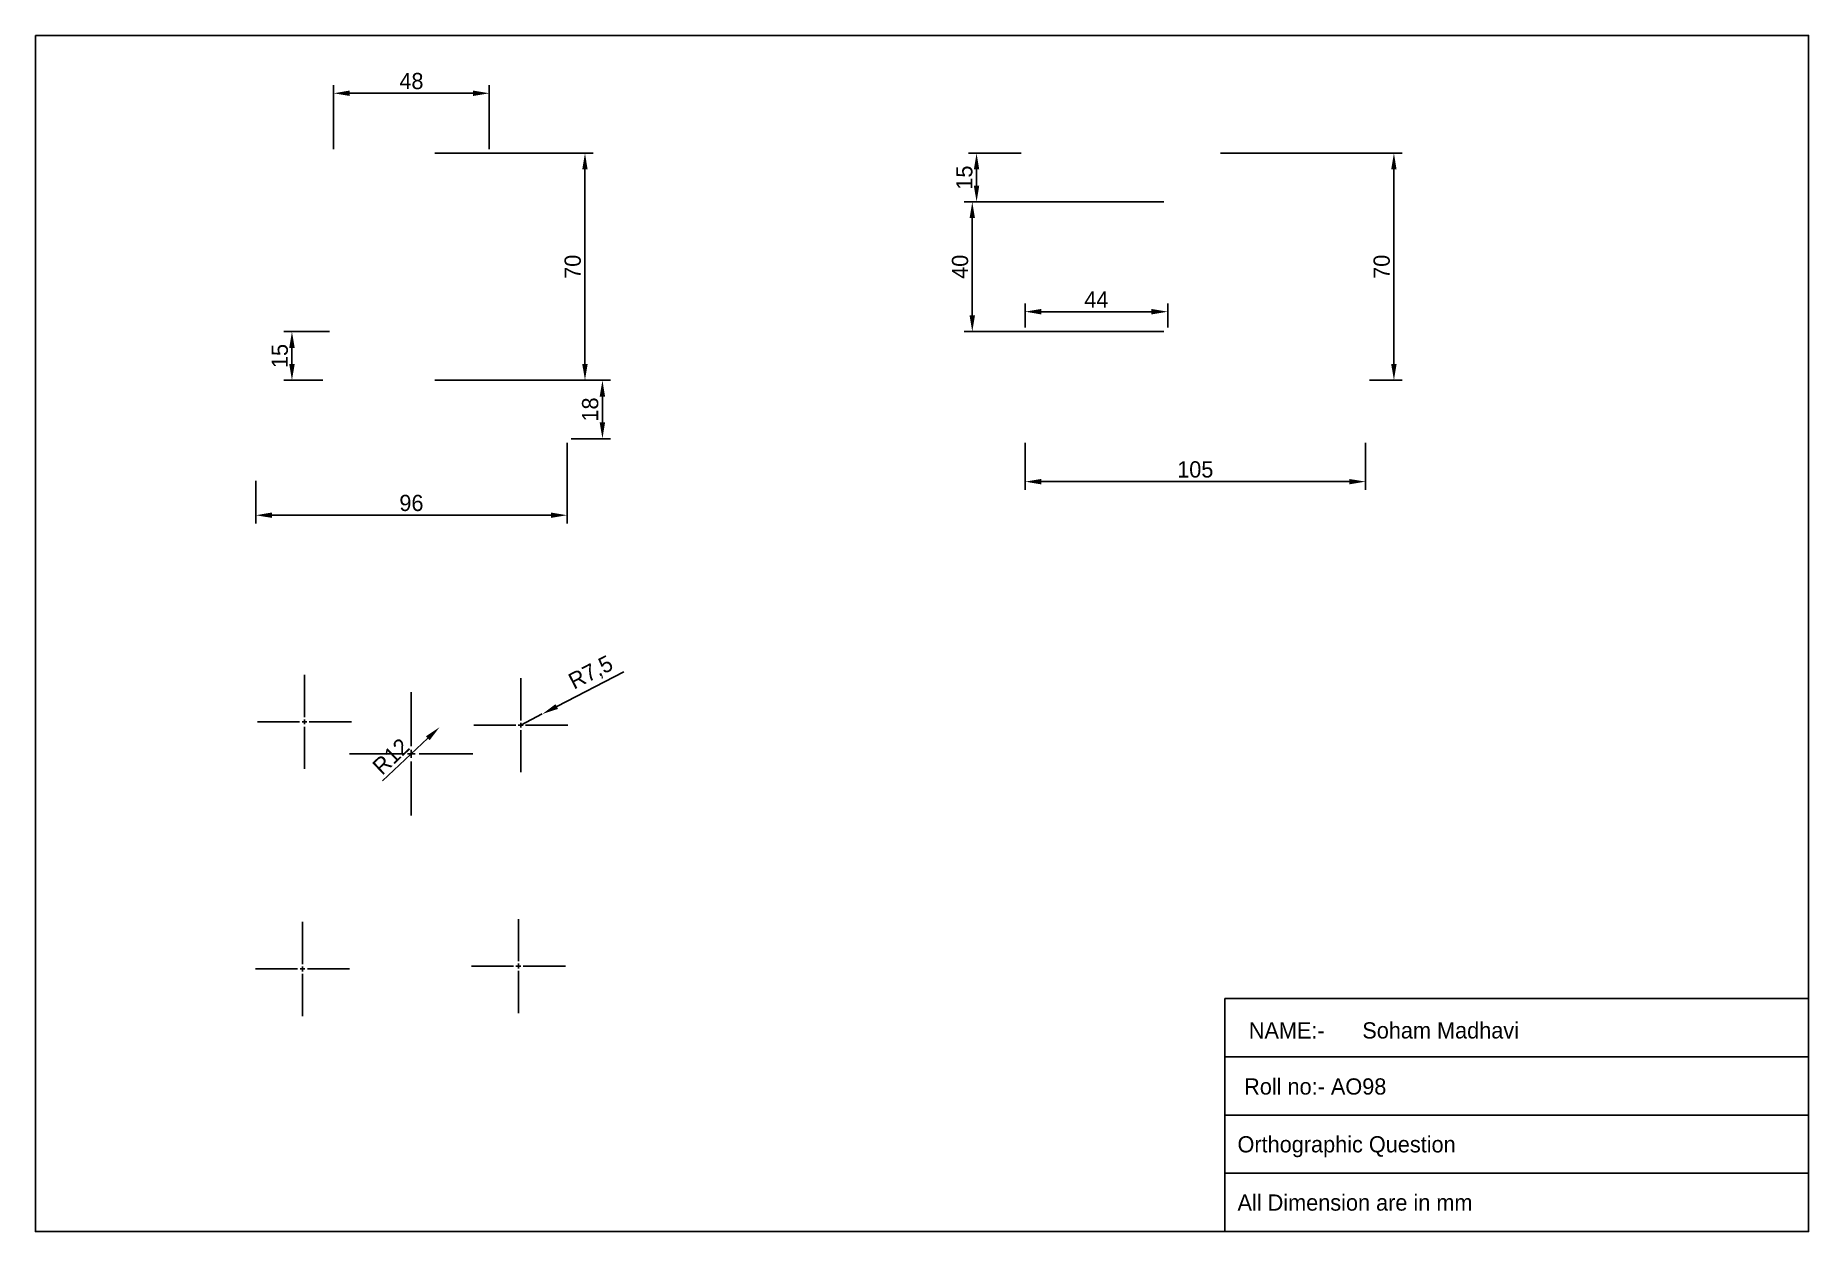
# Paper-space layout 'Layout1' of a CAD drawing. Header units: millimetres. Extents: x 12 to 285, y 12 to 197.
import ezdxf

# ---------------------------------------------------------------- set-up
doc = ezdxf.new("R2010")
doc.units = ezdxf.units.MM
doc.linetypes.add('CENTER2', pattern=[28.575, 19.05, -3.175, 3.175, -3.175])
doc.dimstyles.new('ISO-25', dxfattribs={"dimtxt": 2.5, "dimasz": 2.5, "dimexe": 1.25, "dimexo": 0.625, "dimtad": 1, "dimtxsty": 'Standard', "dimcen": 2.5, "dimadec": 0, "dimazin": 0, "dimtfac": 1, "dimtmove": 0, "dimatfit": 3, "dimfxl": 1, "dimarcsym": 0})

# ---------------------------------------------------------------- blocks, each defined once
blk = doc.blocks.new('*D15')
at = {"color": 0, "lineweight": -2, "transparency": 16777216}
for p, q in [((57.73, 179.03), (57.73, 188.9)), ((81.73, 179.03), (81.73, 188.9)), ((60.23, 187.65), (79.23, 187.65))]:
    blk.add_line(p, q, dxfattribs=at)
at = {"color": 0, "transparency": 16777216}
for points in [[(60.23, 188.07), (60.23, 187.23), (57.73, 187.65)], [(79.23, 188.07), (79.23, 187.23), (81.73, 187.65)]]:
    blk.add_solid(points, dxfattribs=at)
at = {"layer": 'Defpoints', "color": 0, "transparency": 16777216}
for p in [(81.73, 187.65), (57.73, 178.4), (81.73, 178.4)]:
    blk.add_point(p, dxfattribs=at)
at = {"color": 0, "transparency": 16777216, "insert": (69.73, 189.52), "char_height": 2.5, "attachment_point": 5}
blk.add_mtext('48', dxfattribs=at)
blk = doc.blocks.new('*D16')
at = {"color": 0, "lineweight": -2, "transparency": 16777216}
for p, q in [((94.36, 143.4), (100.43, 143.4)), ((99.18, 140.9), (99.18, 136.9)), ((94.36, 134.4), (100.43, 134.4))]:
    blk.add_line(p, q, dxfattribs=at)
at = {"color": 0, "transparency": 16777216}
for points in [[(98.76, 140.9), (99.59, 140.9), (99.18, 143.4)], [(98.76, 136.9), (99.59, 136.9), (99.18, 134.4)]]:
    blk.add_solid(points, dxfattribs=at)
at = {"layer": 'Defpoints', "color": 0, "transparency": 16777216}
for p in [(93.73, 143.4), (93.73, 134.4), (99.18, 134.4)]:
    blk.add_point(p, dxfattribs=at)
at = {"color": 0, "transparency": 16777216, "insert": (97.3, 138.9), "char_height": 2.5, "attachment_point": 5, "rotation": 90}
blk.add_mtext('18', dxfattribs=at)
blk = doc.blocks.new('*D17')
at = {"color": 0, "lineweight": -2, "transparency": 16777216}
for p, q in [((93.73, 133.78), (93.73, 121.35)), ((45.73, 127.88), (45.73, 121.35)), ((48.23, 122.6), (91.23, 122.6))]:
    blk.add_line(p, q, dxfattribs=at)
at = {"color": 0, "transparency": 16777216}
for points in [[(48.23, 123.02), (48.23, 122.19), (45.73, 122.6)], [(91.23, 123.02), (91.23, 122.19), (93.73, 122.6)]]:
    blk.add_solid(points, dxfattribs=at)
at = {"layer": 'Defpoints', "color": 0, "transparency": 16777216}
for p in [(93.73, 134.4), (45.73, 128.5), (93.73, 122.6)]:
    blk.add_point(p, dxfattribs=at)
at = {"color": 0, "transparency": 16777216, "insert": (69.73, 124.48), "char_height": 2.5, "attachment_point": 5}
blk.add_mtext('96', dxfattribs=at)
blk = doc.blocks.new('*D18')
at = {"color": 0, "lineweight": -2, "transparency": 16777216}
for p, q in [((57.11, 150.9), (50.06, 150.9)), ((51.31, 148.4), (51.31, 145.9)), ((56.06, 143.4), (50.06, 143.4))]:
    blk.add_line(p, q, dxfattribs=at)
at = {"color": 0, "transparency": 16777216}
for points in [[(50.89, 148.4), (51.73, 148.4), (51.31, 150.9)], [(50.89, 145.9), (51.73, 145.9), (51.31, 143.4)]]:
    blk.add_solid(points, dxfattribs=at)
at = {"layer": 'Defpoints', "color": 0, "transparency": 16777216}
for p in [(57.73, 150.9), (51.31, 143.4), (56.68, 143.4)]:
    blk.add_point(p, dxfattribs=at)
at = {"color": 0, "transparency": 16777216, "insert": (49.44, 147.15), "char_height": 2.5, "attachment_point": 5, "rotation": 90}
blk.add_mtext('15', dxfattribs=at)
blk = doc.blocks.new('*D19')
at = {"color": 0, "lineweight": -2, "transparency": 16777216}
for p, q in [((73.36, 178.4), (97.74, 178.4)), ((96.49, 175.9), (96.49, 145.9)), ((73.36, 143.4), (97.74, 143.4))]:
    blk.add_line(p, q, dxfattribs=at)
at = {"color": 0, "transparency": 16777216}
for points in [[(96.07, 175.9), (96.9, 175.9), (96.49, 178.4)], [(96.07, 145.9), (96.9, 145.9), (96.49, 143.4)]]:
    blk.add_solid(points, dxfattribs=at)
at = {"layer": 'Defpoints', "color": 0, "transparency": 16777216}
for p in [(72.73, 178.4), (72.73, 143.4), (96.49, 143.4)]:
    blk.add_point(p, dxfattribs=at)
at = {"color": 0, "transparency": 16777216, "insert": (94.61, 160.9), "char_height": 2.5, "attachment_point": 5, "rotation": 90}
blk.add_mtext('70', dxfattribs=at)
blk = doc.blocks.new('*D20')
at = {"color": 0, "lineweight": -2, "transparency": 16777216}
for p, q in [((194.47, 178.4), (222.47, 178.4)), ((221.22, 175.9), (221.22, 145.9)), ((217.47, 143.4), (222.47, 143.4))]:
    blk.add_line(p, q, dxfattribs=at)
at = {"color": 0, "transparency": 16777216}
for points in [[(220.8, 175.9), (221.63, 175.9), (221.22, 178.4)], [(220.8, 145.9), (221.63, 145.9), (221.22, 143.4)]]:
    blk.add_solid(points, dxfattribs=at)
at = {"layer": 'Defpoints', "color": 0, "transparency": 16777216}
for p in [(193.84, 178.4), (216.84, 143.4), (221.22, 143.4)]:
    blk.add_point(p, dxfattribs=at)
at = {"color": 0, "transparency": 16777216, "insert": (219.34, 160.9), "char_height": 2.5, "attachment_point": 5, "rotation": 90}
blk.add_mtext('70', dxfattribs=at)
blk = doc.blocks.new('*D21')
at = {"color": 0, "lineweight": -2, "transparency": 16777216}
for p, q in [((163.72, 178.4), (155.62, 178.4)), ((156.87, 175.9), (156.87, 173.4)), ((163.72, 170.9), (155.62, 170.9))]:
    blk.add_line(p, q, dxfattribs=at)
at = {"color": 0, "transparency": 16777216}
for points in [[(156.45, 175.9), (157.28, 175.9), (156.87, 178.4)], [(156.45, 173.4), (157.28, 173.4), (156.87, 170.9)]]:
    blk.add_solid(points, dxfattribs=at)
at = {"layer": 'Defpoints', "color": 0, "transparency": 16777216}
for p in [(164.34, 178.4), (156.87, 170.9), (164.34, 170.9)]:
    blk.add_point(p, dxfattribs=at)
at = {"color": 0, "transparency": 16777216, "insert": (154.99, 174.65), "char_height": 2.5, "attachment_point": 5, "rotation": 90}
blk.add_mtext('15', dxfattribs=at)
blk = doc.blocks.new('*D23')
at = {"color": 0, "lineweight": -2, "transparency": 16777216}
for p, q in [((185.72, 170.9), (154.96, 170.9)), ((156.21, 168.4), (156.21, 153.4)), ((185.72, 150.9), (154.96, 150.9))]:
    blk.add_line(p, q, dxfattribs=at)
at = {"color": 0, "transparency": 16777216}
for points in [[(155.79, 168.4), (156.62, 168.4), (156.21, 170.9)], [(155.79, 153.4), (156.62, 153.4), (156.21, 150.9)]]:
    blk.add_solid(points, dxfattribs=at)
at = {"layer": 'Defpoints', "color": 0, "transparency": 16777216}
for p in [(186.34, 170.9), (156.21, 150.9), (186.34, 150.9)]:
    blk.add_point(p, dxfattribs=at)
at = {"color": 0, "transparency": 16777216, "insert": (154.33, 160.9), "char_height": 2.5, "attachment_point": 5, "rotation": 90}
blk.add_mtext('40', dxfattribs=at)
blk = doc.blocks.new('*D24')
at = {"color": 0, "lineweight": -2, "transparency": 16777216}
for p, q in [((164.34, 151.53), (164.34, 155.23)), ((166.84, 153.98), (183.84, 153.98)), ((186.34, 151.53), (186.34, 155.23))]:
    blk.add_line(p, q, dxfattribs=at)
at = {"color": 0, "transparency": 16777216}
for points in [[(166.84, 154.4), (166.84, 153.56), (164.34, 153.98)], [(183.84, 154.4), (183.84, 153.56), (186.34, 153.98)]]:
    blk.add_solid(points, dxfattribs=at)
at = {"layer": 'Defpoints', "color": 0, "transparency": 16777216}
for p in [(186.34, 153.98), (164.34, 150.9), (186.34, 150.9)]:
    blk.add_point(p, dxfattribs=at)
at = {"color": 0, "transparency": 16777216, "insert": (175.34, 155.85), "char_height": 2.5, "attachment_point": 5}
blk.add_mtext('44', dxfattribs=at)
blk = doc.blocks.new('*U25')
at = {"color": 0, "linetype": 'CENTER2', "transparency": 16777216}
for p, q in [((0, 1.2), (0, 9.5)), ((-9.5, 0), (-1.2, 0)), ((1.2, 0), (9.5, 0)), ((0, -9.5), (0, -1.2))]:
    blk.add_line(p, q, dxfattribs=at)
at = {"color": 0, "linetype": 'Continuous', "transparency": 16777216}
for p, q in [((-0.6, 0), (0.6, 0)), ((0, -0.6), (0, 0.6))]:
    blk.add_line(p, q, dxfattribs=at)
blk = doc.blocks.new('*U26')
at = {"color": 0, "linetype": 'CENTER2', "transparency": 16777216}
for p, q in [((0, 0.75), (0, 7.25)), ((-7.25, 0), (-0.75, 0)), ((0.75, 0), (7.25, 0)), ((0, -7.25), (0, -0.75))]:
    blk.add_line(p, q, dxfattribs=at)
at = {"color": 0, "linetype": 'Continuous', "transparency": 16777216}
for p, q in [((-0.375, 0), (0.375, 0)), ((0, -0.375), (0, 0.375))]:
    blk.add_line(p, q, dxfattribs=at)
blk = doc.blocks.new('*U27')
at = {"color": 0, "linetype": 'CENTER2', "transparency": 16777216}
for p, q in [((0, 0.75), (0, 7.25)), ((-7.25, 0), (-0.75, 0)), ((0.75, 0), (7.25, 0)), ((0, -7.25), (0, -0.75))]:
    blk.add_line(p, q, dxfattribs=at)
at = {"color": 0, "linetype": 'Continuous', "transparency": 16777216}
for p, q in [((-0.375, 0), (0.375, 0)), ((0, -0.375), (0, 0.375))]:
    blk.add_line(p, q, dxfattribs=at)
blk = doc.blocks.new('*U28')
at = {"color": 0, "linetype": 'CENTER2', "transparency": 16777216}
for p, q in [((0, 0.75), (0, 7.25)), ((-7.25, 0), (-0.75, 0)), ((0.75, 0), (7.25, 0)), ((0, -7.25), (0, -0.75))]:
    blk.add_line(p, q, dxfattribs=at)
at = {"color": 0, "linetype": 'Continuous', "transparency": 16777216}
for p, q in [((-0.375, 0), (0.375, 0)), ((0, -0.375), (0, 0.375))]:
    blk.add_line(p, q, dxfattribs=at)
blk = doc.blocks.new('*U29')
at = {"color": 0, "linetype": 'CENTER2', "transparency": 16777216}
for p, q in [((0, 0.75), (0, 7.25)), ((-7.25, 0), (-0.75, 0)), ((0.75, 0), (7.25, 0)), ((0, -7.25), (0, -0.75))]:
    blk.add_line(p, q, dxfattribs=at)
at = {"color": 0, "linetype": 'Continuous', "transparency": 16777216}
for p, q in [((-0.375, 0), (0.375, 0)), ((0, -0.375), (0, 0.375))]:
    blk.add_line(p, q, dxfattribs=at)
blk = doc.blocks.new('*D30')
at = {"color": 0, "lineweight": -2, "transparency": 16777216}
for p, q in [((164.34, 133.78), (164.34, 126.53)), ((216.84, 133.78), (216.84, 126.53)), ((214.34, 127.78), (166.84, 127.78))]:
    blk.add_line(p, q, dxfattribs=at)
at = {"color": 0, "transparency": 16777216}
for points in [[(166.84, 128.19), (166.84, 127.36), (164.34, 127.78)], [(214.34, 128.19), (214.34, 127.36), (216.84, 127.78)]]:
    blk.add_solid(points, dxfattribs=at)
at = {"layer": 'Defpoints', "color": 0, "transparency": 16777216}
for p in [(164.34, 134.4), (216.84, 134.4), (164.34, 127.78)]:
    blk.add_point(p, dxfattribs=at)
at = {"color": 0, "transparency": 16777216, "insert": (190.59, 129.65), "char_height": 2.5, "attachment_point": 5}
blk.add_mtext('105', dxfattribs=at)
blk = doc.blocks.new('*D32')
at = {"color": 0, "lineweight": -2, "transparency": 16777216}
blk.add_line((65.28, 81.64), (72.25, 88.22), dxfattribs=at)
at = {"color": 0, "transparency": 16777216}
blk.add_solid([(71.97, 88.52), (72.54, 87.92), (74.07, 89.93)], dxfattribs=at)
at = {"layer": 'Defpoints', "color": 0, "transparency": 16777216}
for p in [(74.07, 89.93), (69.71, 85.82)]:
    blk.add_point(p, dxfattribs=at)
at = {"color": 0, "transparency": 16777216, "insert": (66.57, 85.43), "char_height": 2.5, "attachment_point": 5, "rotation": 43.3561}
blk.add_mtext('R12', dxfattribs=at)
blk = doc.blocks.new('*D33')
at = {"color": 0, "lineweight": -2, "transparency": 16777216}
for p, q in [((102.49, 98.48), (92.13, 93.11)), ((86.58, 90.23), (89.91, 91.96))]:
    blk.add_line(p, q, dxfattribs=at)
at = {"color": 0, "transparency": 16777216}
blk.add_solid([(91.94, 93.48), (92.32, 92.74), (89.91, 91.96)], dxfattribs=at)
at = {"layer": 'Defpoints', "color": 0, "transparency": 16777216}
for p in [(86.58, 90.23), (89.91, 91.96)]:
    blk.add_point(p, dxfattribs=at)
at = {"color": 0, "transparency": 16777216, "insert": (97.46, 98.22), "char_height": 2.5, "attachment_point": 5, "rotation": 27.4266}
blk.add_mtext('R7,5', dxfattribs=at)

psp = doc.layouts.get("Layout1")

# ---------------------------------------------------------------- linework, layer by layer
for p, q in [((11.7601, 12.1768), (11.7601, 196.5612)), ((285.1481, 196.5612), (285.1481, 12.1768)), ((285.1481, 48.088), (195.1481, 48.088)), ((195.1481, 48.088), (195.1481, 12.1768)), ((285.1481, 39.1102), (195.1481, 39.1102)), ((285.1481, 30.1324), (195.1481, 30.1324)), ((285.1481, 21.1546), (195.1481, 21.1546)), ((285.1481, 12.1768), (11.7601, 12.1768))]:
    psp.add_line(p, q)
psp.add_lwpolyline([(11.7601, 196.5612), (285.1481, 196.5612), (285.1481, 12.1768), (11.7601, 12.1768)], close=True)

# ---------------------------------------------------------------- block references
at = {"linetype": 'CENTER2', "extrusion": (0, 2.96811e-13, -1)}
for name, p in [('*U27', (-53.2366, 90.743)), ('*U26', (-86.5825, 90.2288)), ('*U25', (-69.7067, 85.8154)), ('*U29', (-86.2237, 53.1023)), ('*U28', (-52.9321, 52.65))]:
    psp.add_blockref(name, p, dxfattribs=at)

# ---------------------------------------------------------------- texts
at = {"char_height": 2.5, "attachment_point": 1}
for s, heights, insert in [('\\pxi-3,l4,t4;NAME:-^ISoham Madhavi', [1.5892], (196.3435, 44.433)), ('Roll no:- AO98', [0], (198.1244, 35.7882)), ('Orthographic Question', [0], (197.1043, 26.8745)), ('All Dimension are in mm', [0], (197.1043, 17.8967))]:
    psp.add_mtext_dynamic_manual_height_columns(s, width=90, gutter_width=12.5, heights=heights, dxfattribs=dict(at, insert=insert))

# ---------------------------------------------------------------- dimensions: what is measured, and where the dimension line sits
for base, p1, p2, picture, middle in [((81.7331, 187.65), (57.7331, 178.4045), (81.7331, 178.4045), '*D15', (69.7331, 189.525)), ((186.3414, 153.9799), (164.3414, 150.9045), (186.3414, 150.9045), '*D24', (175.3414, 155.8549)), ((93.7331, 122.6032), (45.7331, 128.5038), (93.7331, 134.4045), '*D17', (69.7331, 124.4782)), ((164.3414, 127.7753), (216.8414, 134.4045), (164.3414, 134.4045), '*D30', (190.5914, 129.6503))]:
    dim = psp.add_linear_dim(base=base, p1=p1, p2=p2, dimstyle='ISO-25', override={"dimlfac": -2})
    dim.commit()
    dim.dimension.update_dxf_attribs({"geometry": picture, "text_midpoint": middle})
for base, p1, p2, picture, middle in [((96.4863, 143.4045), (72.7331, 178.4045), (72.7331, 143.4045), '*D19', (94.6113, 160.9045)), ((156.8675, 170.9045), (164.3414, 178.4045), (164.3414, 170.9045), '*D21', (154.9925, 174.6545)), ((221.2155, 143.4045), (193.8414, 178.4045), (216.8414, 143.4045), '*D20', (219.3405, 160.9045)), ((156.2064, 150.9045), (186.3414, 170.9045), (186.3414, 150.9045), '*D23', (154.3314, 160.9045)), ((51.3105, 143.4045), (57.7331, 150.9045), (56.6821, 143.4045), '*D18', (49.4355, 147.1545)), ((99.1759, 134.4045), (93.7331, 143.4045), (93.7331, 134.4045), '*D16', (97.3009, 138.9045))]:
    dim = psp.add_linear_dim(base=base, p1=p1, p2=p2, angle=90, dimstyle='ISO-25', override={"dimlfac": -2})
    dim.commit()
    dim.dimension.update_dxf_attribs({"geometry": picture, "text_midpoint": middle})
dim = psp.add_radius_dim(center=(86.5825, 90.2288), mpoint=(89.911, 91.9561), dimstyle='ISO-25', override={"dimlfac": -2})
dim.commit()
dim.dimension.update_dxf_attribs({"geometry": '*D33', "text_midpoint": (98.4171, 96.3703)})
dim = psp.add_radius_dim(center=(69.7067, 85.8154), mpoint=(74.0693, 89.9345), dimstyle='ISO-25', override={"dimlfac": -2})
dim.commit()
dim.dimension.update_dxf_attribs({"geometry": '*D32', "text_midpoint": (67.8586, 84.0704), "dimtype": 164})

doc.saveas('drawing.dxf')
